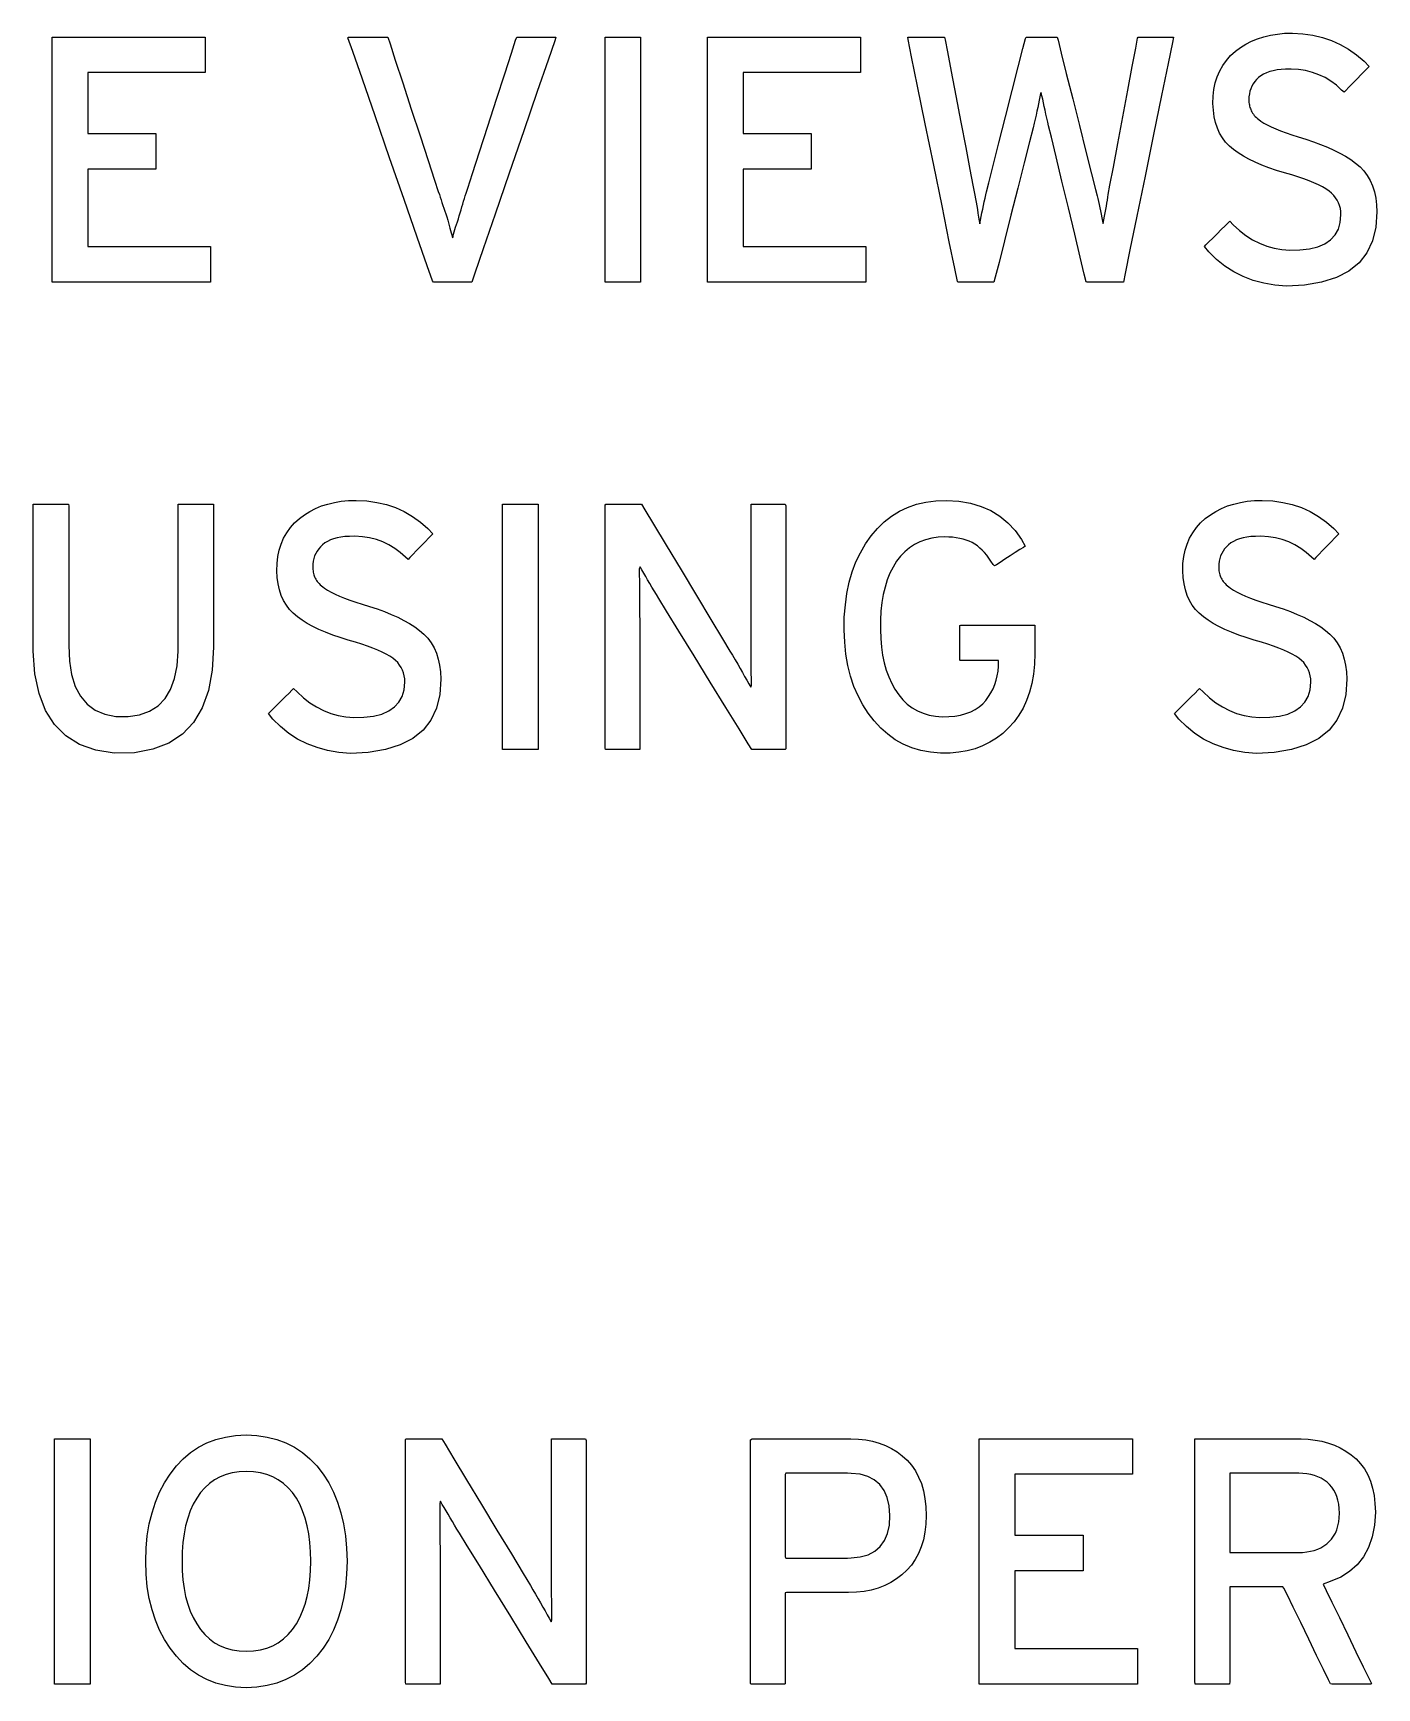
# Model space of a CAD drawing. Extents: x 1 to 47.7, y 0.2 to 33.5.
# Drawn here: x 5.59 to 7.028, y 21.199 to 22.969 of the extents above; entities that cross this region are included whole.
import ezdxf

# ---------------------------------------------------------------- set-up
doc = ezdxf.new("R2010")
doc.units = 0
doc.header["$MEASUREMENT"] = 0
doc.layers.add('6_0____DWG', color=7, linetype='CONTINUOUS')

msp = doc.modelspace()

# ---------------------------------------------------------------- linework, layer by layer
at = {"layer": '6_0____DWG'}
for points in [[(7.0276, 22.7781), (7.0266, 22.7615), (7.023, 22.7469), (7.017, 22.7342), (7.0086, 22.7234), (6.9977, 22.7146), (6.9843, 22.7077), (6.9684, 22.7027), (6.9501, 22.6996), (6.931, 22.6986), (6.9185, 22.6996), (6.9066, 22.7016), (6.8953, 22.7047), (6.8846, 22.7088), (6.8745, 22.7139), (6.865, 22.72), (6.8562, 22.7272), (6.8479, 22.7353), (6.8432, 22.7411), (6.8448, 22.7427), (6.848, 22.7458), (6.852, 22.7499), (6.8566, 22.7544), (6.8612, 22.759), (6.8653, 22.7631), (6.8684, 22.7662), (6.8702, 22.768), (6.874, 22.7643), (6.8807, 22.7581), (6.8876, 22.7528), (6.8947, 22.7482), (6.9022, 22.7444), (6.9099, 22.7414), (6.9178, 22.7391), (6.926, 22.7377), (6.9345, 22.737), (6.9452, 22.7373), (6.9555, 22.7385), (6.9644, 22.7407), (6.9719, 22.744), (6.9781, 22.7482), (6.9829, 22.7534), (6.9864, 22.7595), (6.9885, 22.7667), (6.9892, 22.7749), (6.9891, 22.7785), (6.9886, 22.7817), (6.9878, 22.7847), (6.9867, 22.7877), (6.9853, 22.7905), (6.9835, 22.7931), (6.9815, 22.7957), (6.9791, 22.7981), (6.9764, 22.8003), (6.9731, 22.8026), (6.9693, 22.8048), (6.965, 22.807), (6.9603, 22.8091), (6.9551, 22.8113), (6.9493, 22.8134), (6.9431, 22.8155), (6.9365, 22.8175), (6.9287, 22.8197), (6.9201, 22.8224), (6.912, 22.8252), (6.9044, 22.8281), (6.8974, 22.8312), (6.8908, 22.8344), (6.8848, 22.8377), (6.8793, 22.8412), (6.8743, 22.8448), (6.8698, 22.8485), (6.8658, 22.8526), (6.8624, 22.8571), (6.8594, 22.8621), (6.857, 22.8675), (6.855, 22.8735), (6.8536, 22.8799), (6.8527, 22.8867), (6.8523, 22.894), (6.8525, 22.9017), (6.8533, 22.9091), (6.8547, 22.916), (6.8568, 22.9226), (6.8595, 22.9288), (6.8628, 22.9347), (6.8667, 22.9401), (6.8712, 22.9452), (6.8764, 22.9499), (6.8818, 22.9539), (6.8875, 22.9575), (6.8936, 22.9606), (6.9, 22.9633), (6.9067, 22.9654), (6.9138, 22.9671), (6.9212, 22.9683), (6.9289, 22.9691), (6.9372, 22.9693), (6.9484, 22.9687), (6.9591, 22.9672), (6.9694, 22.9648), (6.9792, 22.9615), (6.9885, 22.9573), (6.9974, 22.9521), (7.0059, 22.9461), (7.0139, 22.9392), (7.0192, 22.9336), (7.0178, 22.9321), (7.0148, 22.9291), (7.0109, 22.925), (7.0064, 22.9203), (7.0018, 22.9156), (6.9977, 22.9113), (6.9945, 22.908), (6.9926, 22.9061), (6.9898, 22.9084), (6.9843, 22.9135), (6.9784, 22.9179), (6.9722, 22.9217), (6.9656, 22.9248), (6.9587, 22.9273), (6.9514, 22.9292), (6.9438, 22.9303), (6.9358, 22.9309), (6.9298, 22.9308), (6.9251, 22.9305), (6.9208, 22.9299), (6.9167, 22.9291), (6.913, 22.9281), (6.9095, 22.9269), (6.9064, 22.9254), (6.9036, 22.9237), (6.9011, 22.9218), (6.8989, 22.9197), (6.897, 22.9174), (6.8953, 22.915), (6.8939, 22.9125), (6.8927, 22.9098), (6.8918, 22.9071), (6.8912, 22.9042), (6.8908, 22.9012), (6.8907, 22.8982), (6.8907, 22.8967), (6.8908, 22.8952), (6.891, 22.8938), (6.8912, 22.8924), (6.8915, 22.8911), (6.8918, 22.8898), (6.8923, 22.8886), (6.8927, 22.8874), (6.8933, 22.8862), (6.8939, 22.885), (6.8947, 22.8837), (6.8955, 22.8825), (6.8965, 22.8813), (6.8975, 22.8802), (6.8987, 22.879), (6.9, 22.8778), (6.9014, 22.8767), (6.9034, 22.8752), (6.9066, 22.8731), (6.9104, 22.871), (6.9146, 22.8689), (6.9194, 22.8668), (6.9246, 22.8647), (6.9304, 22.8625), (6.9367, 22.8604), (6.9435, 22.8582), (6.9515, 22.8558), (6.9597, 22.8531), (6.9674, 22.8503), (6.9747, 22.8473), (6.9816, 22.8442), (6.9881, 22.8409), (6.9941, 22.8375), (6.9997, 22.8339), (7.0049, 22.8302), (7.0096, 22.8262), (7.0137, 22.8218), (7.0174, 22.8169), (7.0204, 22.8116), (7.023, 22.8058), (7.0249, 22.7995), (7.0264, 22.7928), (7.0273, 22.7857)], [(6.0594, 22.7027), (6.0578, 22.7027), (6.0537, 22.7027), (6.0478, 22.7027), (6.0409, 22.7027), (6.0337, 22.7027), (6.0271, 22.7027), (6.0217, 22.7027), (6.0185, 22.7027), (6.0174, 22.7041), (6.0117, 22.7203), (6.0011, 22.7509), (5.9871, 22.7911), (5.9715, 22.836), (5.956, 22.8807), (5.9423, 22.9202), (5.932, 22.9497), (5.9269, 22.9644), (5.9275, 22.9651), (5.9311, 22.9651), (5.9368, 22.9651), (5.9437, 22.9651), (5.9511, 22.9651), (5.9582, 22.9651), (5.9641, 22.9651), (5.9682, 22.9651), (5.9695, 22.9651), (5.9719, 22.9578), (5.9776, 22.9405), (5.9855, 22.9162), (5.9947, 22.8881), (6.0041, 22.8593), (6.0128, 22.8329), (6.0196, 22.812), (6.0236, 22.7997), (6.0247, 22.7966), (6.0256, 22.7938), (6.0266, 22.7909), (6.0275, 22.788), (6.0285, 22.785), (6.0295, 22.782), (6.0306, 22.7789), (6.0316, 22.7758), (6.0326, 22.7726), (6.0336, 22.7693), (6.0344, 22.7663), (6.0353, 22.7633), (6.036, 22.7606), (6.0367, 22.758), (6.0374, 22.7556), (6.0379, 22.7534), (6.0385, 22.7514), (6.039, 22.7502), (6.0394, 22.7521), (6.04, 22.7542), (6.0406, 22.7565), (6.0413, 22.759), (6.0421, 22.7616), (6.043, 22.7644), (6.044, 22.7674), (6.045, 22.7705), (6.046, 22.7738), (6.047, 22.777), (6.0479, 22.7802), (6.0488, 22.7833), (6.0498, 22.7864), (6.0507, 22.7894), (6.0515, 22.7923), (6.0524, 22.7952), (6.0533, 22.7979), (6.055, 22.8034), (6.0601, 22.8191), (6.0676, 22.8423), (6.0765, 22.8698), (6.0859, 22.8987), (6.0946, 22.9257), (6.1017, 22.9478), (6.1063, 22.9618), (6.1075, 22.9651), (6.1098, 22.9651), (6.1146, 22.9651), (6.1209, 22.9651), (6.1281, 22.9651), (6.1353, 22.9651), (6.1417, 22.9651), (6.1467, 22.9651), (6.1493, 22.9651), (6.1481, 22.9611), (6.141, 22.9404), (6.1294, 22.9067), (6.115, 22.8648), (6.0995, 22.8195), (6.0844, 22.7757), (6.0716, 22.7384), (6.0627, 22.7125)], [(6.7565, 22.7027), (6.755, 22.7027), (6.7512, 22.7027), (6.7457, 22.7027), (6.7393, 22.7027), (6.7325, 22.7027), (6.7262, 22.7027), (6.721, 22.7027), (6.7176, 22.7027), (6.7167, 22.703), (6.7146, 22.7115), (6.7103, 22.7295), (6.7044, 22.7541), (6.6976, 22.7822), (6.6907, 22.8108), (6.6844, 22.8371), (6.6794, 22.8578), (6.6764, 22.8702), (6.6755, 22.8741), (6.6745, 22.8784), (6.6735, 22.8827), (6.6726, 22.8868), (6.6717, 22.8908), (6.6709, 22.8947), (6.6701, 22.8985), (6.6693, 22.9022), (6.6686, 22.9058), (6.6679, 22.9048), (6.6672, 22.9012), (6.6664, 22.8975), (6.6656, 22.8937), (6.6648, 22.8897), (6.6639, 22.8857), (6.663, 22.8816), (6.662, 22.8773), (6.661, 22.873), (6.6598, 22.8679), (6.656, 22.8531), (6.6503, 22.8306), (6.6435, 22.8034), (6.6362, 22.7746), (6.6293, 22.7472), (6.6234, 22.724), (6.6194, 22.7082), (6.618, 22.7027), (6.6165, 22.7027), (6.6127, 22.7027), (6.6072, 22.7027), (6.6008, 22.7027), (6.5942, 22.7027), (6.588, 22.7027), (6.583, 22.7027), (6.5798, 22.7027), (6.5789, 22.7034), (6.576, 22.7174), (6.5702, 22.746), (6.5624, 22.7844), (6.5535, 22.8281), (6.5445, 22.8723), (6.5363, 22.9126), (6.5299, 22.9441), (6.5261, 22.9624), (6.5259, 22.9651), (6.5286, 22.9651), (6.5332, 22.9651), (6.5393, 22.9651), (6.546, 22.9651), (6.5526, 22.9651), (6.5585, 22.9651), (6.5629, 22.9651), (6.5652, 22.9651), (6.5659, 22.9623), (6.5683, 22.9492), (6.5723, 22.9282), (6.5773, 22.9021), (6.5826, 22.874), (6.5878, 22.8468), (6.5922, 22.8233), (6.5954, 22.8065), (6.5968, 22.7994), (6.5975, 22.7959), (6.5982, 22.7921), (6.5989, 22.7883), (6.5996, 22.7844), (6.6002, 22.7805), (6.6009, 22.7765), (6.6015, 22.7725), (6.6021, 22.7685), (6.6027, 22.7653), (6.6035, 22.7693), (6.6043, 22.7732), (6.6051, 22.7771), (6.606, 22.781), (6.6068, 22.7849), (6.6076, 22.7888), (6.6084, 22.7926), (6.6092, 22.7964), (6.61, 22.7996), (6.6124, 22.809), (6.617, 22.8275), (6.6233, 22.852), (6.6303, 22.8798), (6.6374, 22.9078), (6.6438, 22.9331), (6.6488, 22.9527), (6.6516, 22.9637), (6.6523, 22.9651), (6.6546, 22.9651), (6.6587, 22.9651), (6.6638, 22.9651), (6.6695, 22.9651), (6.6751, 22.9651), (6.6801, 22.9651), (6.6837, 22.9651), (6.6855, 22.9651), (6.6865, 22.9618), (6.6899, 22.9479), (6.6954, 22.926), (6.7022, 22.8991), (6.7094, 22.8703), (6.7164, 22.8425), (6.7224, 22.8187), (6.7266, 22.802), (6.7283, 22.7953), (6.729, 22.7923), (6.7298, 22.7891), (6.7305, 22.7858), (6.7313, 22.7824), (6.732, 22.779), (6.7327, 22.7754), (6.7334, 22.7718), (6.7341, 22.7681), (6.7348, 22.7655), (6.7356, 22.7695), (6.7363, 22.7734), (6.737, 22.7771), (6.7376, 22.7807), (6.7382, 22.7842), (6.7387, 22.7875), (6.7393, 22.7907), (6.7397, 22.7938), (6.7402, 22.7965), (6.7421, 22.8067), (6.7457, 22.8259), (6.7504, 22.8512), (6.7558, 22.8796), (6.7611, 22.9081), (6.7659, 22.9336), (6.7696, 22.9533), (6.7716, 22.964), (6.7723, 22.9651), (6.7751, 22.9651), (6.7798, 22.9651), (6.7857, 22.9651), (6.7922, 22.9651), (6.7985, 22.9651), (6.8041, 22.9651), (6.8081, 22.9651), (6.8101, 22.9651), (6.8089, 22.9592), (6.8044, 22.9369), (6.7973, 22.9026), (6.7888, 22.8609), (6.7797, 22.8163), (6.771, 22.7736), (6.7635, 22.7373), (6.7584, 22.7122)], [(5.7832, 22.3121), (5.7817, 22.2875), (5.7776, 22.2659), (5.771, 22.2473), (5.7617, 22.2317), (5.7498, 22.2191), (5.7353, 22.2095), (5.7183, 22.2029), (5.6986, 22.1993), (5.677, 22.1989), (5.6571, 22.202), (5.6399, 22.2081), (5.6252, 22.2172), (5.6131, 22.2293), (5.6035, 22.2444), (5.5965, 22.2625), (5.5921, 22.2837), (5.5902, 22.3078), (5.5901, 22.3167), (5.5901, 22.3302), (5.5901, 22.3509), (5.5901, 22.3758), (5.5901, 22.4023), (5.5901, 22.4272), (5.5901, 22.4479), (5.5901, 22.4614), (5.5902, 22.4651), (5.5921, 22.4651), (5.5963, 22.4651), (5.602, 22.4651), (5.6085, 22.4651), (5.615, 22.4651), (5.6209, 22.4651), (5.6255, 22.4651), (5.6279, 22.4651), (5.6282, 22.463), (5.6282, 22.4514), (5.6282, 22.432), (5.6282, 22.4078), (5.6282, 22.3816), (5.6282, 22.3563), (5.6282, 22.3347), (5.6282, 22.3196), (5.6282, 22.3139), (5.6289, 22.2974), (5.6313, 22.2828), (5.6352, 22.2703), (5.6407, 22.2598), (5.6478, 22.2513), (5.6565, 22.2449), (5.6667, 22.2405), (5.6785, 22.2381), (5.6917, 22.2379), (5.704, 22.2398), (5.7147, 22.2437), (5.7238, 22.2495), (5.7313, 22.2573), (5.7372, 22.267), (5.7415, 22.2787), (5.7441, 22.2924), (5.7452, 22.308), (5.7452, 22.3151), (5.7452, 22.3288), (5.7452, 22.3497), (5.7452, 22.3749), (5.7452, 22.4016), (5.7452, 22.4269), (5.7452, 22.4477), (5.7452, 22.4614), (5.7453, 22.4651), (5.7472, 22.4651), (5.7514, 22.4651), (5.7571, 22.4651), (5.7636, 22.4651), (5.7701, 22.4651), (5.776, 22.4651), (5.7805, 22.4651), (5.783, 22.4651), (5.7832, 22.463), (5.7832, 22.4512), (5.7832, 22.4316), (5.7832, 22.4071), (5.7832, 22.3806), (5.7832, 22.355), (5.7832, 22.3331), (5.7832, 22.3178)], [(6.0262, 22.2781), (6.0252, 22.2615), (6.0216, 22.2469), (6.0156, 22.2342), (6.0072, 22.2234), (5.9963, 22.2146), (5.9829, 22.2077), (5.967, 22.2027), (5.9487, 22.1996), (5.9296, 22.1986), (5.9171, 22.1996), (5.9052, 22.2016), (5.8939, 22.2047), (5.8832, 22.2088), (5.8731, 22.2139), (5.8636, 22.22), (5.8547, 22.2272), (5.8465, 22.2353), (5.8418, 22.2411), (5.8434, 22.2427), (5.8465, 22.2458), (5.8506, 22.2499), (5.8552, 22.2544), (5.8598, 22.259), (5.8639, 22.2631), (5.867, 22.2662), (5.8688, 22.268), (5.8726, 22.2643), (5.8793, 22.2581), (5.8862, 22.2528), (5.8933, 22.2482), (5.9008, 22.2444), (5.9085, 22.2414), (5.9164, 22.2391), (5.9246, 22.2377), (5.9331, 22.237), (5.9438, 22.2373), (5.9541, 22.2385), (5.963, 22.2407), (5.9705, 22.244), (5.9767, 22.2482), (5.9815, 22.2534), (5.985, 22.2595), (5.9871, 22.2667), (5.9878, 22.2749), (5.9877, 22.2785), (5.9872, 22.2817), (5.9864, 22.2847), (5.9853, 22.2877), (5.9839, 22.2905), (5.9821, 22.2931), (5.9801, 22.2957), (5.9777, 22.2981), (5.975, 22.3003), (5.9717, 22.3026), (5.9679, 22.3048), (5.9636, 22.307), (5.9589, 22.3091), (5.9537, 22.3113), (5.9479, 22.3134), (5.9417, 22.3155), (5.9351, 22.3175), (5.9273, 22.3197), (5.9187, 22.3224), (5.9106, 22.3252), (5.903, 22.3281), (5.8959, 22.3312), (5.8894, 22.3344), (5.8834, 22.3377), (5.8779, 22.3412), (5.8729, 22.3448), (5.8684, 22.3485), (5.8644, 22.3526), (5.861, 22.3571), (5.858, 22.3621), (5.8556, 22.3675), (5.8536, 22.3735), (5.8522, 22.3799), (5.8513, 22.3867), (5.8509, 22.394), (5.8511, 22.4017), (5.8519, 22.4091), (5.8533, 22.416), (5.8554, 22.4226), (5.8581, 22.4288), (5.8614, 22.4347), (5.8653, 22.4401), (5.8698, 22.4452), (5.875, 22.4499), (5.8804, 22.4539), (5.8861, 22.4575), (5.8922, 22.4606), (5.8986, 22.4633), (5.9053, 22.4654), (5.9124, 22.4671), (5.9198, 22.4683), (5.9275, 22.4691), (5.9358, 22.4693), (5.947, 22.4687), (5.9577, 22.4672), (5.968, 22.4648), (5.9778, 22.4615), (5.9871, 22.4573), (5.996, 22.4521), (6.0045, 22.4461), (6.0125, 22.4392), (6.0178, 22.4336), (6.0164, 22.4321), (6.0134, 22.4291), (6.0095, 22.425), (6.005, 22.4203), (6.0004, 22.4156), (5.9963, 22.4113), (5.9931, 22.408), (5.9912, 22.4061), (5.9884, 22.4084), (5.9829, 22.4135), (5.977, 22.4179), (5.9708, 22.4217), (5.9642, 22.4248), (5.9573, 22.4273), (5.95, 22.4292), (5.9424, 22.4303), (5.9344, 22.4309), (5.9284, 22.4308), (5.9237, 22.4305), (5.9193, 22.4299), (5.9153, 22.4291), (5.9116, 22.4281), (5.9081, 22.4269), (5.905, 22.4254), (5.9022, 22.4237), (5.8997, 22.4218), (5.8975, 22.4197), (5.8956, 22.4174), (5.8939, 22.415), (5.8925, 22.4125), (5.8913, 22.4098), (5.8904, 22.4071), (5.8898, 22.4042), (5.8894, 22.4012), (5.8893, 22.3982), (5.8893, 22.3967), (5.8894, 22.3952), (5.8896, 22.3938), (5.8898, 22.3924), (5.8901, 22.3911), (5.8904, 22.3898), (5.8909, 22.3886), (5.8913, 22.3874), (5.8919, 22.3862), (5.8925, 22.385), (5.8933, 22.3837), (5.8941, 22.3825), (5.8951, 22.3813), (5.8961, 22.3802), (5.8973, 22.379), (5.8986, 22.3778), (5.9, 22.3767), (5.902, 22.3752), (5.9052, 22.3731), (5.909, 22.371), (5.9132, 22.3689), (5.9179, 22.3668), (5.9232, 22.3647), (5.929, 22.3625), (5.9353, 22.3604), (5.9421, 22.3582), (5.9501, 22.3558), (5.9583, 22.3531), (5.966, 22.3503), (5.9733, 22.3473), (5.9802, 22.3442), (5.9867, 22.3409), (5.9927, 22.3375), (5.9983, 22.3339), (6.0035, 22.3302), (6.0082, 22.3262), (6.0123, 22.3218), (6.016, 22.3169), (6.019, 22.3116), (6.0216, 22.3058), (6.0235, 22.2995), (6.025, 22.2928), (6.0259, 22.2857)], [(6.3589, 22.2027), (6.3552, 22.2087), (6.3454, 22.2248), (6.3312, 22.2478), (6.3145, 22.2749), (6.2972, 22.3031), (6.281, 22.3294), (6.2678, 22.3507), (6.2596, 22.3642), (6.2569, 22.3685), (6.2544, 22.3726), (6.2521, 22.3766), (6.2498, 22.3805), (6.2475, 22.3843), (6.2454, 22.3879), (6.2433, 22.3915), (6.2413, 22.3949), (6.2394, 22.3982), (6.2386, 22.396), (6.2386, 22.3897), (6.2387, 22.3832), (6.2387, 22.3765), (6.2387, 22.3696), (6.2388, 22.3625), (6.2388, 22.3551), (6.2389, 22.3476), (6.239, 22.3399), (6.239, 22.3351), (6.239, 22.3229), (6.239, 22.3045), (6.239, 22.2824), (6.239, 22.2591), (6.239, 22.237), (6.239, 22.2186), (6.239, 22.2064), (6.239, 22.2027), (6.2373, 22.2027), (6.2334, 22.2027), (6.228, 22.2027), (6.2219, 22.2027), (6.2156, 22.2027), (6.2098, 22.2027), (6.2052, 22.2027), (6.2025, 22.2027), (6.202, 22.2046), (6.202, 22.2216), (6.202, 22.2525), (6.202, 22.2926), (6.202, 22.3372), (6.202, 22.3814), (6.202, 22.4204), (6.202, 22.4497), (6.202, 22.4643), (6.2028, 22.4651), (6.206, 22.4651), (6.211, 22.4651), (6.2172, 22.4651), (6.2238, 22.4651), (6.2302, 22.4651), (6.2357, 22.4651), (6.2395, 22.4651), (6.2409, 22.4651), (6.2444, 22.4593), (6.2538, 22.4437), (6.2673, 22.4213), (6.2833, 22.3949), (6.2998, 22.3675), (6.3152, 22.3419), (6.3277, 22.3211), (6.3356, 22.308), (6.3383, 22.3036), (6.3412, 22.2987), (6.3439, 22.294), (6.3465, 22.2894), (6.349, 22.2851), (6.3513, 22.2809), (6.3536, 22.2769), (6.3557, 22.273), (6.3578, 22.2693), (6.3586, 22.2714), (6.3585, 22.2779), (6.3584, 22.2846), (6.3584, 22.2915), (6.3583, 22.2985), (6.3583, 22.3058), (6.3583, 22.3132), (6.3582, 22.3208), (6.3582, 22.3286), (6.3582, 22.3334), (6.3582, 22.3455), (6.3582, 22.3638), (6.3582, 22.3858), (6.3582, 22.409), (6.3582, 22.431), (6.3582, 22.4493), (6.3582, 22.4615), (6.3583, 22.4651), (6.36, 22.4651), (6.3638, 22.4651), (6.3692, 22.4651), (6.3753, 22.4651), (6.3817, 22.4651), (6.3874, 22.4651), (6.392, 22.4651), (6.3947, 22.4651), (6.3952, 22.4633), (6.3952, 22.4463), (6.3952, 22.4154), (6.3952, 22.3752), (6.3952, 22.3307), (6.3952, 22.2865), (6.3952, 22.2474), (6.3952, 22.2182), (6.3952, 22.2036), (6.3945, 22.2027), (6.3915, 22.2027), (6.3868, 22.2027), (6.381, 22.2027), (6.3748, 22.2027), (6.3689, 22.2027), (6.3638, 22.2027), (6.3603, 22.2027)], [(6.6618, 22.3054), (6.6614, 22.2942), (6.6603, 22.2835), (6.6585, 22.2735), (6.6561, 22.2641), (6.6529, 22.2552), (6.6491, 22.247), (6.6447, 22.2394), (6.6395, 22.2323), (6.6337, 22.2259), (6.6274, 22.22), (6.6206, 22.2149), (6.6135, 22.2104), (6.6059, 22.2067), (6.5978, 22.2036), (6.5894, 22.2013), (6.5805, 22.1997), (6.5711, 22.1987), (6.5609, 22.1987), (6.55, 22.1997), (6.5398, 22.2017), (6.5301, 22.2046), (6.5209, 22.2085), (6.5123, 22.2132), (6.5043, 22.219), (6.4968, 22.2256), (6.4899, 22.2333), (6.4834, 22.2416), (6.4776, 22.2506), (6.4726, 22.2601), (6.4682, 22.2703), (6.4646, 22.2812), (6.4618, 22.2926), (6.4597, 22.3047), (6.4583, 22.3174), (6.4577, 22.3308), (6.4579, 22.3444), (6.459, 22.3574), (6.4607, 22.3698), (6.4632, 22.3816), (6.4664, 22.3928), (6.4704, 22.4034), (6.4751, 22.4133), (6.4806, 22.4227), (6.4868, 22.4314), (6.4935, 22.4393), (6.5007, 22.4464), (6.5084, 22.4524), (6.5168, 22.4576), (6.5256, 22.4618), (6.5351, 22.4651), (6.5451, 22.4674), (6.5557, 22.4689), (6.5671, 22.4693), (6.5805, 22.4684), (6.5928, 22.4663), (6.6043, 22.4629), (6.6148, 22.4583), (6.6244, 22.4525), (6.633, 22.4454), (6.6408, 22.437), (6.6475, 22.4274), (6.6514, 22.4202), (6.6495, 22.419), (6.6457, 22.4166), (6.6408, 22.4134), (6.6352, 22.4099), (6.6296, 22.4063), (6.6246, 22.403), (6.6207, 22.4005), (6.6184, 22.3991), (6.617, 22.4008), (6.6148, 22.4043), (6.6126, 22.4075), (6.6102, 22.4105), (6.6078, 22.4134), (6.6053, 22.416), (6.6028, 22.4183), (6.6002, 22.4205), (6.5975, 22.4225), (6.5946, 22.4241), (6.5916, 22.4255), (6.5884, 22.4267), (6.585, 22.4278), (6.5815, 22.4286), (6.5777, 22.4293), (6.5738, 22.4298), (6.5698, 22.4301), (6.5655, 22.4302), (6.5584, 22.4298), (6.5514, 22.4289), (6.5448, 22.4272), (6.5386, 22.425), (6.5329, 22.4221), (6.5275, 22.4186), (6.5225, 22.4144), (6.518, 22.4096), (6.5138, 22.4041), (6.51, 22.398), (6.5067, 22.3914), (6.5039, 22.3842), (6.5015, 22.3766), (6.4996, 22.3685), (6.4981, 22.3599), (6.4971, 22.3508), (6.4966, 22.3412), (6.4965, 22.3312), (6.4968, 22.3215), (6.4976, 22.3123), (6.4989, 22.3035), (6.5006, 22.2953), (6.5028, 22.2876), (6.5055, 22.2803), (6.5086, 22.2735), (6.5121, 22.2672), (6.5161, 22.2613), (6.5205, 22.256), (6.5253, 22.2514), (6.5305, 22.2474), (6.5361, 22.2441), (6.5421, 22.2415), (6.5486, 22.2396), (6.5554, 22.2383), (6.5626, 22.2377), (6.5697, 22.2379), (6.5762, 22.2385), (6.5823, 22.2396), (6.5879, 22.2411), (6.5931, 22.2431), (6.5978, 22.2455), (6.6021, 22.2483), (6.606, 22.2516), (6.6094, 22.2553), (6.6123, 22.2593), (6.6148, 22.2635), (6.617, 22.2678), (6.6189, 22.2723), (6.6204, 22.2769), (6.6215, 22.2817), (6.6224, 22.2867), (6.6229, 22.2918), (6.623, 22.2969), (6.623, 22.2969), (6.623, 22.297), (6.623, 22.2972), (6.623, 22.2974), (6.623, 22.2975), (6.623, 22.2977), (6.623, 22.2979), (6.623, 22.298), (6.6229, 22.298), (6.6208, 22.298), (6.6163, 22.298), (6.6103, 22.298), (6.6034, 22.298), (6.5964, 22.298), (6.59, 22.298), (6.585, 22.298), (6.582, 22.298), (6.5815, 22.2982), (6.5815, 22.3006), (6.5815, 22.305), (6.5815, 22.3107), (6.5815, 22.317), (6.5815, 22.3233), (6.5815, 22.3289), (6.5815, 22.3332), (6.5815, 22.3355), (6.5826, 22.3357), (6.5886, 22.3357), (6.5985, 22.3357), (6.611, 22.3357), (6.6246, 22.3357), (6.6378, 22.3357), (6.6494, 22.3357), (6.6578, 22.3357), (6.6617, 22.3357), (6.6618, 22.3349), (6.6618, 22.3324), (6.6618, 22.3284), (6.6618, 22.3236), (6.6618, 22.3185), (6.6618, 22.3136), (6.6618, 22.3094), (6.6618, 22.3065)], [(6.9954, 22.2781), (6.9943, 22.2615), (6.9908, 22.2469), (6.9848, 22.2342), (6.9764, 22.2234), (6.9654, 22.2146), (6.952, 22.2077), (6.9362, 22.2027), (6.9179, 22.1996), (6.8988, 22.1986), (6.8863, 22.1996), (6.8744, 22.2016), (6.8631, 22.2047), (6.8524, 22.2088), (6.8423, 22.2139), (6.8328, 22.22), (6.8239, 22.2272), (6.8156, 22.2353), (6.811, 22.2411), (6.8126, 22.2427), (6.8157, 22.2458), (6.8198, 22.2499), (6.8244, 22.2544), (6.8289, 22.259), (6.8331, 22.2631), (6.8362, 22.2662), (6.8379, 22.268), (6.8418, 22.2643), (6.8485, 22.2581), (6.8554, 22.2528), (6.8625, 22.2482), (6.8699, 22.2444), (6.8776, 22.2414), (6.8856, 22.2391), (6.8938, 22.2377), (6.9022, 22.237), (6.913, 22.2373), (6.9233, 22.2385), (6.9322, 22.2407), (6.9397, 22.244), (6.9459, 22.2482), (6.9507, 22.2534), (6.9541, 22.2595), (6.9562, 22.2667), (6.957, 22.2749), (6.9568, 22.2785), (6.9564, 22.2817), (6.9556, 22.2847), (6.9545, 22.2877), (6.9531, 22.2905), (6.9513, 22.2931), (6.9493, 22.2957), (6.9469, 22.2981), (6.9441, 22.3003), (6.9408, 22.3026), (6.9371, 22.3048), (6.9328, 22.307), (6.9281, 22.3091), (6.9228, 22.3113), (6.9171, 22.3134), (6.9109, 22.3155), (6.9042, 22.3175), (6.8965, 22.3197), (6.8879, 22.3224), (6.8798, 22.3252), (6.8722, 22.3281), (6.8651, 22.3312), (6.8586, 22.3344), (6.8526, 22.3377), (6.8471, 22.3412), (6.8421, 22.3448), (6.8376, 22.3485), (6.8336, 22.3526), (6.8301, 22.3571), (6.8272, 22.3621), (6.8247, 22.3675), (6.8228, 22.3735), (6.8214, 22.3799), (6.8205, 22.3867), (6.82, 22.394), (6.8202, 22.4017), (6.8211, 22.4091), (6.8225, 22.416), (6.8246, 22.4226), (6.8273, 22.4288), (6.8306, 22.4347), (6.8345, 22.4401), (6.839, 22.4452), (6.8441, 22.4499), (6.8496, 22.4539), (6.8553, 22.4575), (6.8614, 22.4606), (6.8678, 22.4633), (6.8745, 22.4654), (6.8816, 22.4671), (6.8889, 22.4683), (6.8967, 22.4691), (6.905, 22.4693), (6.9162, 22.4687), (6.9269, 22.4672), (6.9371, 22.4648), (6.9469, 22.4615), (6.9563, 22.4573), (6.9652, 22.4521), (6.9737, 22.4461), (6.9817, 22.4392), (6.987, 22.4336), (6.9855, 22.4321), (6.9826, 22.4291), (6.9786, 22.425), (6.9741, 22.4203), (6.9696, 22.4156), (6.9655, 22.4113), (6.9623, 22.408), (6.9604, 22.4061), (6.9576, 22.4084), (6.9521, 22.4135), (6.9462, 22.4179), (6.94, 22.4217), (6.9334, 22.4248), (6.9264, 22.4273), (6.9192, 22.4292), (6.9116, 22.4303), (6.9036, 22.4309), (6.8976, 22.4308), (6.8929, 22.4305), (6.8885, 22.4299), (6.8845, 22.4291), (6.8807, 22.4281), (6.8773, 22.4269), (6.8742, 22.4254), (6.8714, 22.4237), (6.8689, 22.4218), (6.8667, 22.4197), (6.8647, 22.4174), (6.8631, 22.415), (6.8616, 22.4125), (6.8605, 22.4098), (6.8596, 22.4071), (6.8589, 22.4042), (6.8586, 22.4012), (6.8584, 22.3982), (6.8585, 22.3967), (6.8586, 22.3952), (6.8587, 22.3938), (6.859, 22.3924), (6.8593, 22.3911), (6.8596, 22.3898), (6.86, 22.3886), (6.8605, 22.3874), (6.8611, 22.3862), (6.8617, 22.385), (6.8625, 22.3837), (6.8633, 22.3825), (6.8643, 22.3813), (6.8653, 22.3802), (6.8665, 22.379), (6.8678, 22.3778), (6.8691, 22.3767), (6.8712, 22.3752), (6.8744, 22.3731), (6.8781, 22.371), (6.8824, 22.3689), (6.8871, 22.3668), (6.8924, 22.3647), (6.8982, 22.3625), (6.9044, 22.3604), (6.9112, 22.3582), (6.9193, 22.3558), (6.9274, 22.3531), (6.9352, 22.3503), (6.9425, 22.3473), (6.9494, 22.3442), (6.9558, 22.3409), (6.9619, 22.3375), (6.9675, 22.3339), (6.9726, 22.3302), (6.9774, 22.3262), (6.9815, 22.3218), (6.9851, 22.3169), (6.9882, 22.3116), (6.9907, 22.3058), (6.9927, 22.2995), (6.9942, 22.2928), (6.995, 22.2857)], [(5.9259, 21.334), (5.9254, 21.3201), (5.9242, 21.3068), (5.9221, 21.2942), (5.9193, 21.2822), (5.9158, 21.2709), (5.9114, 21.2603), (5.9063, 21.2504), (5.9004, 21.2412), (5.8937, 21.2325), (5.8863, 21.2248), (5.8783, 21.218), (5.8697, 21.2122), (5.8606, 21.2075), (5.8508, 21.2037), (5.8405, 21.201), (5.8296, 21.1993), (5.8181, 21.1985), (5.8066, 21.1993), (5.7958, 21.201), (5.7856, 21.2037), (5.7759, 21.2075), (5.7669, 21.2122), (5.7585, 21.218), (5.7507, 21.2248), (5.7434, 21.2325), (5.7367, 21.2412), (5.7307, 21.2504), (5.7254, 21.2603), (5.7209, 21.2709), (5.7173, 21.2822), (5.7144, 21.2942), (5.7123, 21.3068), (5.7111, 21.3201), (5.7106, 21.334), (5.7111, 21.348), (5.7123, 21.3613), (5.7144, 21.374), (5.7173, 21.386), (5.7209, 21.3973), (5.7254, 21.408), (5.7307, 21.418), (5.7367, 21.4274), (5.7434, 21.436), (5.7507, 21.4437), (5.7585, 21.4503), (5.7669, 21.456), (5.7759, 21.4607), (5.7856, 21.4643), (5.7958, 21.467), (5.8066, 21.4687), (5.8181, 21.4693), (5.8296, 21.4687), (5.8405, 21.467), (5.8508, 21.4643), (5.8606, 21.4607), (5.8697, 21.456), (5.8783, 21.4503), (5.8863, 21.4437), (5.8937, 21.436), (5.9004, 21.4274), (5.9063, 21.418), (5.9114, 21.408), (5.9158, 21.3973), (5.9193, 21.386), (5.9221, 21.374), (5.9242, 21.3613), (5.9254, 21.348)], [(6.1454, 21.2027), (6.1417, 21.2087), (6.1319, 21.2248), (6.1177, 21.2478), (6.101, 21.2749), (6.0837, 21.3031), (6.0675, 21.3294), (6.0543, 21.3507), (6.0461, 21.3642), (6.0434, 21.3685), (6.0409, 21.3726), (6.0386, 21.3766), (6.0363, 21.3805), (6.034, 21.3843), (6.0319, 21.3879), (6.0298, 21.3915), (6.0278, 21.3949), (6.0259, 21.3982), (6.0251, 21.396), (6.0251, 21.3897), (6.0252, 21.3832), (6.0252, 21.3765), (6.0252, 21.3696), (6.0253, 21.3625), (6.0253, 21.3551), (6.0254, 21.3476), (6.0255, 21.3399), (6.0255, 21.3351), (6.0255, 21.3229), (6.0255, 21.3045), (6.0255, 21.2824), (6.0255, 21.2591), (6.0255, 21.237), (6.0255, 21.2186), (6.0255, 21.2064), (6.0255, 21.2027), (6.0238, 21.2027), (6.0199, 21.2027), (6.0145, 21.2027), (6.0084, 21.2027), (6.0021, 21.2027), (5.9963, 21.2027), (5.9917, 21.2027), (5.989, 21.2027), (5.9885, 21.2046), (5.9885, 21.2216), (5.9885, 21.2525), (5.9885, 21.2926), (5.9885, 21.3372), (5.9885, 21.3814), (5.9885, 21.4204), (5.9885, 21.4497), (5.9885, 21.4643), (5.9893, 21.4651), (5.9925, 21.4651), (5.9975, 21.4651), (6.0037, 21.4651), (6.0103, 21.4651), (6.0167, 21.4651), (6.0222, 21.4651), (6.026, 21.4651), (6.0274, 21.4651), (6.0309, 21.4593), (6.0403, 21.4437), (6.0538, 21.4213), (6.0698, 21.3949), (6.0863, 21.3675), (6.1017, 21.3419), (6.1142, 21.3211), (6.1221, 21.308), (6.1248, 21.3036), (6.1277, 21.2987), (6.1304, 21.294), (6.133, 21.2894), (6.1355, 21.2851), (6.1378, 21.2809), (6.1401, 21.2769), (6.1422, 21.273), (6.1443, 21.2693), (6.1451, 21.2714), (6.145, 21.2779), (6.1449, 21.2846), (6.1449, 21.2915), (6.1448, 21.2985), (6.1448, 21.3058), (6.1448, 21.3132), (6.1447, 21.3208), (6.1447, 21.3286), (6.1447, 21.3334), (6.1447, 21.3455), (6.1447, 21.3638), (6.1447, 21.3858), (6.1447, 21.409), (6.1447, 21.431), (6.1447, 21.4493), (6.1447, 21.4615), (6.1448, 21.4651), (6.1465, 21.4651), (6.1503, 21.4651), (6.1557, 21.4651), (6.1618, 21.4651), (6.1682, 21.4651), (6.1739, 21.4651), (6.1785, 21.4651), (6.1812, 21.4651), (6.1817, 21.4633), (6.1817, 21.4463), (6.1817, 21.4154), (6.1817, 21.3752), (6.1817, 21.3307), (6.1817, 21.2865), (6.1817, 21.2474), (6.1817, 21.2182), (6.1817, 21.2036), (6.181, 21.2027), (6.178, 21.2027), (6.1733, 21.2027), (6.1675, 21.2027), (6.1613, 21.2027), (6.1554, 21.2027), (6.1503, 21.2027), (6.1468, 21.2027)], [(6.5455, 21.383), (6.5451, 21.3738), (6.5441, 21.3652), (6.5425, 21.3571), (6.5402, 21.3495), (6.5373, 21.3424), (6.5338, 21.3359), (6.5296, 21.3299), (6.5249, 21.3244), (6.5195, 21.3194), (6.5138, 21.3151), (6.5076, 21.3113), (6.5011, 21.308), (6.4942, 21.3054), (6.4868, 21.3033), (6.479, 21.3018), (6.4709, 21.3009), (6.4623, 21.3005), (6.4593, 21.3005), (6.453, 21.3005), (6.4437, 21.3005), (6.4326, 21.3005), (6.421, 21.3005), (6.4102, 21.3005), (6.4014, 21.3005), (6.396, 21.3005), (6.3948, 21.3001), (6.3948, 21.2942), (6.3948, 21.2827), (6.3948, 21.2676), (6.3948, 21.2507), (6.3948, 21.2339), (6.3948, 21.2191), (6.3948, 21.2082), (6.3948, 21.2029), (6.3939, 21.2027), (6.3907, 21.2027), (6.3856, 21.2027), (6.3794, 21.2027), (6.3729, 21.2027), (6.3667, 21.2027), (6.3617, 21.2027), (6.3584, 21.2027), (6.3575, 21.2033), (6.3575, 21.2173), (6.3575, 21.2467), (6.3575, 21.2864), (6.3575, 21.3314), (6.3575, 21.3767), (6.3575, 21.4172), (6.3575, 21.448), (6.3575, 21.464), (6.3593, 21.4651), (6.368, 21.4651), (6.3821, 21.4651), (6.3994, 21.4651), (6.4179, 21.4651), (6.4356, 21.4651), (6.4506, 21.4651), (6.4606, 21.4651), (6.4648, 21.4651), (6.4729, 21.4648), (6.4808, 21.4639), (6.4882, 21.4625), (6.4953, 21.4605), (6.502, 21.4579), (6.5083, 21.4548), (6.5143, 21.4512), (6.5199, 21.447), (6.5252, 21.4422), (6.5299, 21.4368), (6.5339, 21.4308), (6.5374, 21.4242), (6.5403, 21.4171), (6.5425, 21.4094), (6.5441, 21.4012), (6.5451, 21.3924)], [(7.026, 21.3867), (7.025, 21.3728), (7.0226, 21.3602), (7.0187, 21.3489), (7.0134, 21.3389), (7.0067, 21.3303), (6.9985, 21.323), (6.9889, 21.317), (6.9778, 21.3123), (6.9703, 21.3094), (6.9735, 21.3028), (6.9795, 21.2903), (6.9875, 21.2739), (6.9964, 21.2555), (7.0052, 21.2373), (7.013, 21.2211), (7.0189, 21.209), (7.0218, 21.2031), (7.021, 21.2027), (7.0173, 21.2027), (7.0115, 21.2027), (7.0044, 21.2027), (6.9968, 21.2027), (6.9896, 21.2027), (6.9834, 21.2027), (6.9793, 21.2027), (6.9779, 21.2028), (6.9757, 21.2073), (6.9705, 21.2181), (6.9632, 21.2331), (6.9548, 21.2506), (6.9461, 21.2685), (6.9381, 21.2848), (6.9319, 21.2978), (6.9282, 21.3054), (6.9271, 21.3066), (6.9233, 21.3066), (6.9163, 21.3066), (6.9074, 21.3066), (6.8975, 21.3066), (6.8878, 21.3066), (6.8793, 21.3066), (6.8731, 21.3066), (6.8702, 21.3066), (6.8702, 21.304), (6.8702, 21.2947), (6.8702, 21.2806), (6.8702, 21.2636), (6.8702, 21.2457), (6.8702, 21.2287), (6.8702, 21.2146), (6.8702, 21.2054), (6.8701, 21.2027), (6.8683, 21.2027), (6.8642, 21.2027), (6.8587, 21.2027), (6.8524, 21.2027), (6.846, 21.2027), (6.8402, 21.2027), (6.8357, 21.2027), (6.8331, 21.2027), (6.8328, 21.2058), (6.8328, 21.2249), (6.8328, 21.2577), (6.8328, 21.2991), (6.8328, 21.3443), (6.8328, 21.3884), (6.8328, 21.4264), (6.8328, 21.4536), (6.8328, 21.465), (6.8363, 21.4651), (6.8468, 21.4651), (6.8623, 21.4651), (6.8807, 21.4651), (6.8999, 21.4651), (6.918, 21.4651), (6.9327, 21.4651), (6.9421, 21.4651), (6.9465, 21.4651), (6.9542, 21.4647), (6.9617, 21.4638), (6.9689, 21.4625), (6.9757, 21.4606), (6.9823, 21.4582), (6.9885, 21.4553), (6.9944, 21.4519), (7.0001, 21.448), (7.0054, 21.4435), (7.0102, 21.4384), (7.0143, 21.4328), (7.0178, 21.4265), (7.0207, 21.4197), (7.0229, 21.4123), (7.0246, 21.4044), (7.0256, 21.3958)], [(5.8871, 21.334), (5.8869, 21.3443), (5.8861, 21.3541), (5.8849, 21.3634), (5.8833, 21.3721), (5.8811, 21.3803), (5.8784, 21.3879), (5.8753, 21.395), (5.8717, 21.4016), (5.8676, 21.4075), (5.863, 21.4128), (5.8579, 21.4173), (5.8524, 21.4212), (5.8465, 21.4243), (5.8401, 21.4268), (5.8332, 21.4286), (5.8259, 21.4298), (5.8181, 21.4302), (5.8104, 21.4298), (5.8032, 21.4286), (5.7965, 21.4268), (5.7902, 21.4243), (5.7843, 21.4212), (5.7788, 21.4173), (5.7738, 21.4128), (5.7692, 21.4075), (5.7651, 21.4016), (5.7614, 21.395), (5.7582, 21.3879), (5.7555, 21.3803), (5.7533, 21.3721), (5.7516, 21.3634), (5.7504, 21.3541), (5.7496, 21.3443), (5.7494, 21.334), (5.7496, 21.3238), (5.7504, 21.3142), (5.7516, 21.305), (5.7533, 21.2964), (5.7555, 21.2883), (5.7582, 21.2808), (5.7614, 21.2737), (5.7651, 21.2672), (5.7692, 21.2611), (5.7738, 21.2556), (5.7788, 21.2509), (5.7843, 21.2468), (5.7902, 21.2435), (5.7965, 21.241), (5.8032, 21.2392), (5.8104, 21.2381), (5.8181, 21.2377), (5.8259, 21.2381), (5.8332, 21.2392), (5.8401, 21.241), (5.8465, 21.2435), (5.8524, 21.2468), (5.8579, 21.2509), (5.863, 21.2556), (5.8676, 21.2611), (5.8717, 21.2672), (5.8753, 21.2737), (5.8784, 21.2808), (5.8811, 21.2883), (5.8833, 21.2964), (5.8849, 21.305), (5.8861, 21.3142), (5.8869, 21.3238)], [(6.5067, 21.383), (6.5059, 21.3933), (6.5037, 21.4022), (6.5004, 21.4098), (6.4958, 21.4161), (6.49, 21.4211), (6.483, 21.4248), (6.4747, 21.4271), (6.4652, 21.4281), (6.4613, 21.4282), (6.4547, 21.4282), (6.4447, 21.4282), (6.4327, 21.4282), (6.4203, 21.4282), (6.4089, 21.4282), (6.4001, 21.4282), (6.3953, 21.4282), (6.3948, 21.4268), (6.3948, 21.4192), (6.3948, 21.4066), (6.3948, 21.3911), (6.3948, 21.3746), (6.3948, 21.3591), (6.3948, 21.3465), (6.3948, 21.3389), (6.3953, 21.3375), (6.4001, 21.3375), (6.4089, 21.3375), (6.4203, 21.3375), (6.4327, 21.3375), (6.4447, 21.3375), (6.4547, 21.3375), (6.4613, 21.3375), (6.4652, 21.3376), (6.4749, 21.3387), (6.4834, 21.3411), (6.4905, 21.3448), (6.4964, 21.3498), (6.5009, 21.3561), (6.5041, 21.3638), (6.5061, 21.3727)], [(6.9876, 21.3856), (6.9873, 21.3904), (6.9868, 21.395), (6.9859, 21.3993), (6.9848, 21.4032), (6.9833, 21.4069), (6.9815, 21.4102), (6.9794, 21.4133), (6.977, 21.4161), (6.9743, 21.4186), (6.9713, 21.4209), (6.968, 21.4228), (6.9646, 21.4245), (6.9609, 21.4259), (6.9569, 21.4269), (6.9527, 21.4276), (6.9483, 21.4281), (6.9442, 21.4282), (6.9406, 21.4282), (6.9324, 21.4282), (6.9211, 21.4282), (6.9082, 21.4282), (6.8952, 21.4282), (6.8836, 21.4282), (6.8748, 21.4282), (6.8704, 21.4282), (6.8702, 21.4264), (6.8702, 21.4191), (6.8702, 21.4075), (6.8702, 21.3933), (6.8702, 21.3784), (6.8702, 21.3642), (6.8702, 21.3526), (6.8702, 21.3453), (6.8704, 21.3435), (6.8748, 21.3435), (6.8836, 21.3435), (6.8952, 21.3435), (6.9082, 21.3435), (6.9211, 21.3435), (6.9324, 21.3435), (6.9406, 21.3435), (6.9442, 21.3435), (6.9482, 21.3436), (6.9526, 21.344), (6.9567, 21.3447), (6.9606, 21.3457), (6.9643, 21.347), (6.9677, 21.3486), (6.9709, 21.3505), (6.9739, 21.3526), (6.9767, 21.3551), (6.9791, 21.3578), (6.9813, 21.3608), (6.9832, 21.3642), (6.9847, 21.3678), (6.9859, 21.3718), (6.9868, 21.3761), (6.9873, 21.3807)]]:
    msp.add_lwpolyline(points, close=True, dxfattribs=at)
for points in [[(5.6104, 22.7027), (5.6104, 22.9651), (5.7742, 22.9651), (5.7742, 22.9271), (5.6485, 22.9271), (5.6485, 22.8618), (5.7215, 22.8618), (5.7215, 22.8238), (5.6485, 22.8238), (5.6485, 22.7408), (5.7797, 22.7408), (5.7797, 22.7027), (5.6104, 22.7027)], [(6.2019, 22.7027), (6.2019, 22.9651), (6.2399, 22.9651), (6.2399, 22.7027), (6.2019, 22.7027)], [(6.3115, 22.7027), (6.3115, 22.9651), (6.4753, 22.9651), (6.4753, 22.9271), (6.3496, 22.9271), (6.3496, 22.8618), (6.4226, 22.8618), (6.4226, 22.8238), (6.3496, 22.8238), (6.3496, 22.7408), (6.4808, 22.7408), (6.4808, 22.7027), (6.3115, 22.7027)], [(6.0924, 22.2027), (6.0924, 22.4651), (6.1304, 22.4651), (6.1304, 22.2027), (6.0924, 22.2027)], [(5.613, 21.2027), (5.613, 21.4651), (5.651, 21.4651), (5.651, 21.2027), (5.613, 21.2027)], [(6.6023, 21.2027), (6.6023, 21.4651), (6.7661, 21.4651), (6.7661, 21.4271), (6.6404, 21.4271), (6.6404, 21.3618), (6.7134, 21.3618), (6.7134, 21.3238), (6.6404, 21.3238), (6.6404, 21.2408), (6.7716, 21.2408), (6.7716, 21.2027), (6.6023, 21.2027)]]:
    msp.add_lwpolyline(points, dxfattribs=at)

doc.saveas('drawing.dxf')
